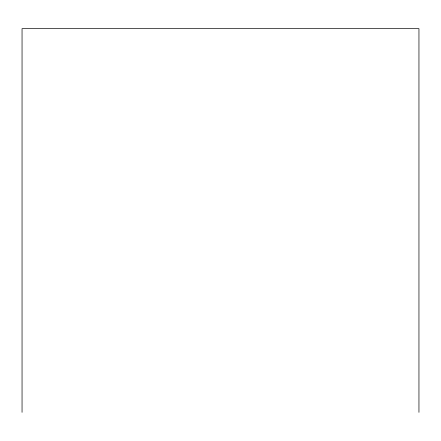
<?xml version="1.0" encoding="UTF-8"?>
<svg xmlns="http://www.w3.org/2000/svg" width="441" height="441" viewBox="0 0 441 441"><rect width="100%" height="100%" fill="white"/><g stroke="black" fill="none" stroke-linecap="round" stroke-linejoin="round"><path stroke-width="0.66" d="M418.95 412.341L418.95 28.659L22.05 28.659L22.05 412.341"/></g></svg>
